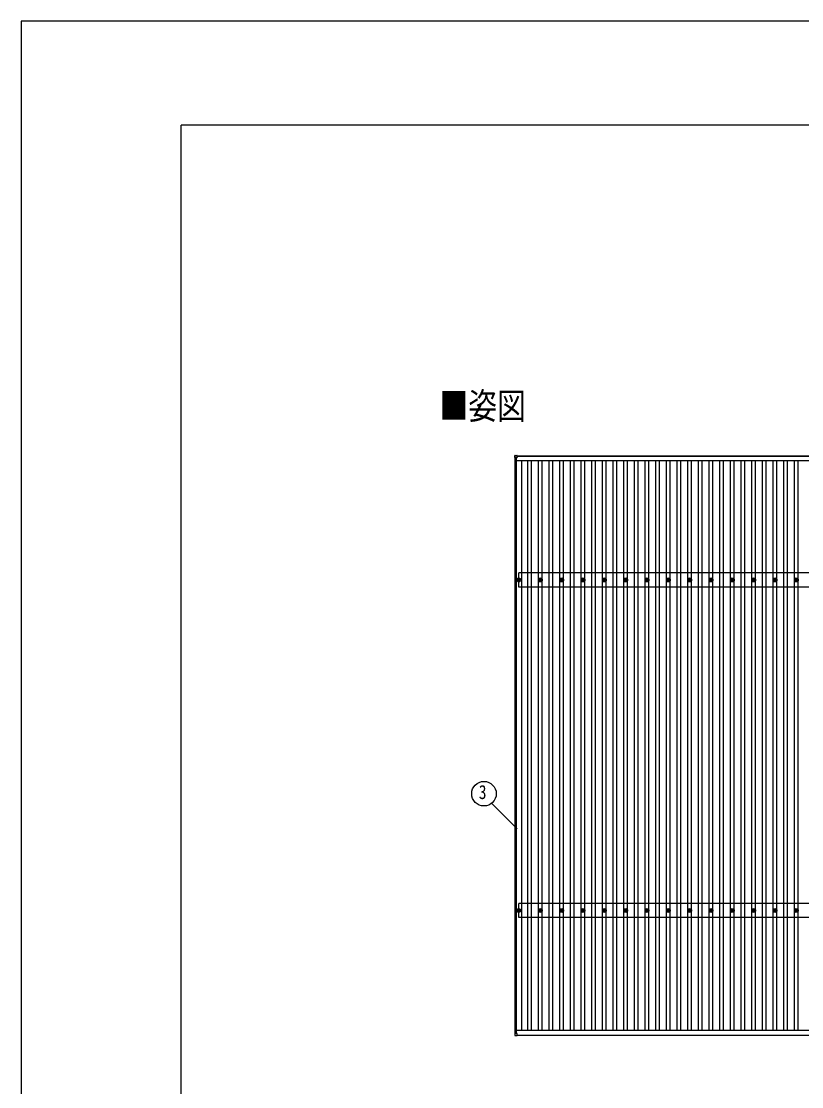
# Model space of a CAD drawing. Units: millimetres, scale not verified. Extents: x -21025 to 21025, y -14850 to 14850.
# Drawn here: x -21025 to -13708, y 4860 to 14850 of the extents above; entities that cross this region are included whole.
import ezdxf
from ezdxf.enums import TextEntityAlignment as Align

# ---------------------------------------------------------------- set-up
doc = ezdxf.new("R2010")
doc.units = ezdxf.units.MM
doc.header["$LTSCALE"] = 60
for name, color, linetype in [('0-2_USER1', 3, 'Continuous'), ('0-5_YKK_13', 4, 'Continuous'), ('0-6_YKK_A1', 4, 'Continuous'), ('0-7_YKK_D', 6, 'Continuous'), ('0-8_YKK_ZWAK', 7, 'Continuous')]:
    doc.layers.add(name, color=color, linetype=linetype)
doc.styles.add('ＭＳ ゴシック', font='')
doc.styles.get('ＭＳ ゴシック').set_extended_font_data('MS Gothic')

msp = doc.modelspace()

# ---------------------------------------------------------------- linework, layer by layer
at = {"layer": '0-5_YKK_13'}
for p, q in [((-16396.7, 10759.3), (-16396.7, 10777.3)), ((-16395.7, 10778.3), (-16377.7, 10778.3)), ((-16377.7, 10758.3), (-16395.7, 10758.3)), ((-16376.7, 10777.3), (-16376.7, 10759.3)), ((-16371.15, 9613.6), (-16366.73, 9613.6)), ((-16371.15, 9610.1), (-16366.73, 9610.1)), ((-16362.9, 9621.85), (-16362.9, 9617.43)), ((-16362.9, 9606.27), (-16362.9, 9601.85)), ((-16359.4, 9621.85), (-16359.4, 9617.43)), ((-16359.4, 9606.27), (-16359.4, 9601.85)), ((-16355.57, 9613.6), (-16351.15, 9613.6)), ((-16355.57, 9610.1), (-16351.15, 9610.1)), ((-16168.4, 9613.61), (-16163.98, 9613.61)), ((-16168.4, 9610.11), (-16163.98, 9610.11)), ((-16160.15, 9621.86), (-16160.15, 9617.44)), ((-16160.15, 9606.28), (-16160.15, 9601.86)), ((-16156.65, 9621.86), (-16156.65, 9617.44)), ((-16156.65, 9606.28), (-16156.65, 9601.86)), ((-16152.82, 9613.61), (-16148.4, 9613.61)), ((-16152.82, 9610.11), (-16148.4, 9610.11)), ((-15968.4, 9613.61), (-15963.98, 9613.61)), ((-15968.4, 9610.11), (-15963.98, 9610.11)), ((-15960.15, 9621.86), (-15960.15, 9617.44)), ((-15960.15, 9606.28), (-15960.15, 9601.86)), ((-15956.65, 9621.86), (-15956.65, 9617.44)), ((-15956.65, 9606.28), (-15956.65, 9601.86)), ((-15952.82, 9613.61), (-15948.4, 9613.61)), ((-15952.82, 9610.11), (-15948.4, 9610.11)), ((-15768.4, 9613.61), (-15763.98, 9613.61)), ((-15768.4, 9610.11), (-15763.98, 9610.11)), ((-15760.15, 9621.86), (-15760.15, 9617.44)), ((-15760.15, 9606.28), (-15760.15, 9601.86)), ((-15756.65, 9621.86), (-15756.65, 9617.44)), ((-15756.65, 9606.28), (-15756.65, 9601.86)), ((-15752.82, 9613.61), (-15748.4, 9613.61)), ((-15752.82, 9610.11), (-15748.4, 9610.11)), ((-15568.4, 9613.61), (-15563.98, 9613.61)), ((-15568.4, 9610.11), (-15563.98, 9610.11)), ((-15560.15, 9621.86), (-15560.15, 9617.44)), ((-15560.15, 9606.28), (-15560.15, 9601.86)), ((-15556.65, 9621.86), (-15556.65, 9617.44)), ((-15556.65, 9606.28), (-15556.65, 9601.86)), ((-15552.82, 9613.61), (-15548.4, 9613.61)), ((-15552.82, 9610.11), (-15548.4, 9610.11)), ((-15368.4, 9613.61), (-15363.98, 9613.61)), ((-15368.4, 9610.11), (-15363.98, 9610.11)), ((-15360.15, 9621.86), (-15360.15, 9617.44)), ((-15360.15, 9606.28), (-15360.15, 9601.86)), ((-15356.65, 9621.86), (-15356.65, 9617.44)), ((-15356.65, 9606.28), (-15356.65, 9601.86)), ((-15352.82, 9613.61), (-15348.4, 9613.61)), ((-15352.82, 9610.11), (-15348.4, 9610.11)), ((-15168.4, 9613.61), (-15163.98, 9613.61)), ((-15168.4, 9610.11), (-15163.98, 9610.11)), ((-15160.15, 9621.86), (-15160.15, 9617.44)), ((-15160.15, 9606.28), (-15160.15, 9601.86)), ((-15156.65, 9621.86), (-15156.65, 9617.44)), ((-15156.65, 9606.28), (-15156.65, 9601.86)), ((-15152.82, 9613.61), (-15148.4, 9613.61)), ((-15152.82, 9610.11), (-15148.4, 9610.11)), ((-14968.4, 9613.61), (-14963.98, 9613.61)), ((-14968.4, 9610.11), (-14963.98, 9610.11)), ((-14960.15, 9621.86), (-14960.15, 9617.44)), ((-14960.15, 9606.28), (-14960.15, 9601.86)), ((-14956.65, 9621.86), (-14956.65, 9617.44)), ((-14956.65, 9606.28), (-14956.65, 9601.86)), ((-14952.82, 9613.61), (-14948.4, 9613.61)), ((-14952.82, 9610.11), (-14948.4, 9610.11)), ((-14768.4, 9613.61), (-14763.98, 9613.61)), ((-14768.4, 9610.11), (-14763.98, 9610.11)), ((-14760.15, 9621.86), (-14760.15, 9617.44)), ((-14760.15, 9606.28), (-14760.15, 9601.86)), ((-14756.65, 9621.86), (-14756.65, 9617.44)), ((-14756.65, 9606.28), (-14756.65, 9601.86)), ((-14752.82, 9613.61), (-14748.4, 9613.61)), ((-14752.82, 9610.11), (-14748.4, 9610.11)), ((-14568.4, 9613.61), (-14563.98, 9613.61)), ((-14568.4, 9610.11), (-14563.98, 9610.11)), ((-14560.15, 9621.86), (-14560.15, 9617.44)), ((-14560.15, 9606.28), (-14560.15, 9601.86)), ((-14556.65, 9621.86), (-14556.65, 9617.44)), ((-14556.65, 9606.28), (-14556.65, 9601.86)), ((-14552.82, 9613.61), (-14548.4, 9613.61)), ((-14552.82, 9610.11), (-14548.4, 9610.11)), ((-14368.4, 9613.61), (-14363.98, 9613.61)), ((-14368.4, 9610.11), (-14363.98, 9610.11)), ((-14360.15, 9621.86), (-14360.15, 9617.44)), ((-14360.15, 9606.28), (-14360.15, 9601.86)), ((-14356.65, 9621.86), (-14356.65, 9617.44)), ((-14356.65, 9606.28), (-14356.65, 9601.86)), ((-14352.82, 9613.61), (-14348.4, 9613.61)), ((-14352.82, 9610.11), (-14348.4, 9610.11)), ((-14168.4, 9613.61), (-14163.98, 9613.61)), ((-14168.4, 9610.11), (-14163.98, 9610.11)), ((-14160.15, 9621.86), (-14160.15, 9617.44)), ((-14160.15, 9606.28), (-14160.15, 9601.86)), ((-14156.65, 9621.86), (-14156.65, 9617.44)), ((-14156.65, 9606.28), (-14156.65, 9601.86)), ((-14152.82, 9613.61), (-14148.4, 9613.61)), ((-14152.82, 9610.11), (-14148.4, 9610.11)), ((-13968.4, 9613.61), (-13963.98, 9613.61)), ((-13968.4, 9610.11), (-13963.98, 9610.11)), ((-13960.15, 9621.86), (-13960.15, 9617.44)), ((-13960.15, 9606.28), (-13960.15, 9601.86)), ((-13956.65, 9621.86), (-13956.65, 9617.44)), ((-13956.65, 9606.28), (-13956.65, 9601.86)), ((-13952.82, 9613.61), (-13948.4, 9613.61)), ((-13952.82, 9610.11), (-13948.4, 9610.11)), ((-13768.4, 9613.61), (-13763.98, 9613.61)), ((-13768.4, 9610.11), (-13763.98, 9610.11)), ((-13760.15, 9621.86), (-13760.15, 9617.44)), ((-13760.15, 9606.28), (-13760.15, 9601.86)), ((-13756.65, 9621.86), (-13756.65, 9617.44)), ((-13756.65, 9606.28), (-13756.65, 9601.86)), ((-13752.82, 9613.61), (-13748.4, 9613.61)), ((-13752.82, 9610.11), (-13748.4, 9610.11)), ((-16371.15, 6513.6), (-16366.73, 6513.6)), ((-16371.15, 6510.1), (-16366.73, 6510.1)), ((-16362.9, 6521.85), (-16362.9, 6517.43)), ((-16362.9, 6506.27), (-16362.9, 6501.85)), ((-16359.4, 6521.85), (-16359.4, 6517.43)), ((-16359.4, 6506.27), (-16359.4, 6501.85)), ((-16355.57, 6513.6), (-16351.15, 6513.6)), ((-16355.57, 6510.1), (-16351.15, 6510.1)), ((-16168.4, 6513.6), (-16163.98, 6513.6)), ((-16168.4, 6510.1), (-16163.98, 6510.1)), ((-16160.15, 6521.85), (-16160.15, 6517.43)), ((-16160.15, 6506.27), (-16160.15, 6501.85)), ((-16156.65, 6521.85), (-16156.65, 6517.43)), ((-16156.65, 6506.27), (-16156.65, 6501.85)), ((-16152.82, 6513.6), (-16148.4, 6513.6)), ((-16152.82, 6510.1), (-16148.4, 6510.1)), ((-15968.4, 6513.6), (-15963.98, 6513.6)), ((-15968.4, 6510.1), (-15963.98, 6510.1)), ((-15960.15, 6521.85), (-15960.15, 6517.43)), ((-15960.15, 6506.27), (-15960.15, 6501.85)), ((-15956.65, 6521.85), (-15956.65, 6517.43)), ((-15956.65, 6506.27), (-15956.65, 6501.85)), ((-15952.82, 6513.6), (-15948.4, 6513.6)), ((-15952.82, 6510.1), (-15948.4, 6510.1)), ((-15768.4, 6513.6), (-15763.98, 6513.6)), ((-15768.4, 6510.1), (-15763.98, 6510.1)), ((-15760.15, 6521.85), (-15760.15, 6517.43)), ((-15760.15, 6506.27), (-15760.15, 6501.85)), ((-15756.65, 6521.85), (-15756.65, 6517.43)), ((-15756.65, 6506.27), (-15756.65, 6501.85)), ((-15752.82, 6513.6), (-15748.4, 6513.6)), ((-15752.82, 6510.1), (-15748.4, 6510.1)), ((-15568.4, 6513.6), (-15563.98, 6513.6)), ((-15568.4, 6510.1), (-15563.98, 6510.1)), ((-15560.15, 6521.85), (-15560.15, 6517.43)), ((-15560.15, 6506.27), (-15560.15, 6501.85)), ((-15556.65, 6521.85), (-15556.65, 6517.43)), ((-15556.65, 6506.27), (-15556.65, 6501.85)), ((-15552.82, 6513.6), (-15548.4, 6513.6)), ((-15552.82, 6510.1), (-15548.4, 6510.1)), ((-15368.4, 6513.6), (-15363.98, 6513.6)), ((-15368.4, 6510.1), (-15363.98, 6510.1)), ((-15360.15, 6521.85), (-15360.15, 6517.43)), ((-15360.15, 6506.27), (-15360.15, 6501.85)), ((-15356.65, 6521.85), (-15356.65, 6517.43)), ((-15356.65, 6506.27), (-15356.65, 6501.85)), ((-15352.82, 6513.6), (-15348.4, 6513.6)), ((-15352.82, 6510.1), (-15348.4, 6510.1)), ((-15168.4, 6513.6), (-15163.98, 6513.6)), ((-15168.4, 6510.1), (-15163.98, 6510.1)), ((-15160.15, 6521.85), (-15160.15, 6517.43)), ((-15160.15, 6506.27), (-15160.15, 6501.85)), ((-15156.65, 6521.85), (-15156.65, 6517.43)), ((-15156.65, 6506.27), (-15156.65, 6501.85)), ((-15152.82, 6513.6), (-15148.4, 6513.6)), ((-15152.82, 6510.1), (-15148.4, 6510.1)), ((-14968.4, 6513.6), (-14963.98, 6513.6)), ((-14968.4, 6510.1), (-14963.98, 6510.1)), ((-14960.15, 6521.85), (-14960.15, 6517.43)), ((-14960.15, 6506.27), (-14960.15, 6501.85)), ((-14956.65, 6521.85), (-14956.65, 6517.43)), ((-14956.65, 6506.27), (-14956.65, 6501.85)), ((-14952.82, 6513.6), (-14948.4, 6513.6)), ((-14952.82, 6510.1), (-14948.4, 6510.1)), ((-14768.4, 6513.6), (-14763.98, 6513.6)), ((-14768.4, 6510.1), (-14763.98, 6510.1)), ((-14760.15, 6521.85), (-14760.15, 6517.43)), ((-14760.15, 6506.27), (-14760.15, 6501.85)), ((-14756.65, 6521.85), (-14756.65, 6517.43)), ((-14756.65, 6506.27), (-14756.65, 6501.85)), ((-14752.82, 6513.6), (-14748.4, 6513.6)), ((-14752.82, 6510.1), (-14748.4, 6510.1)), ((-14568.4, 6513.6), (-14563.98, 6513.6)), ((-14568.4, 6510.1), (-14563.98, 6510.1)), ((-14560.15, 6521.85), (-14560.15, 6517.43)), ((-14560.15, 6506.27), (-14560.15, 6501.85)), ((-14556.65, 6521.85), (-14556.65, 6517.43)), ((-14556.65, 6506.27), (-14556.65, 6501.85)), ((-14552.82, 6513.6), (-14548.4, 6513.6)), ((-14552.82, 6510.1), (-14548.4, 6510.1)), ((-14368.4, 6513.6), (-14363.98, 6513.6)), ((-14368.4, 6510.1), (-14363.98, 6510.1)), ((-14360.15, 6521.85), (-14360.15, 6517.43)), ((-14360.15, 6506.27), (-14360.15, 6501.85)), ((-14356.65, 6521.85), (-14356.65, 6517.43)), ((-14356.65, 6506.27), (-14356.65, 6501.85)), ((-14352.82, 6513.6), (-14348.4, 6513.6)), ((-14352.82, 6510.1), (-14348.4, 6510.1)), ((-14168.4, 6513.6), (-14163.98, 6513.6)), ((-14168.4, 6510.1), (-14163.98, 6510.1)), ((-14160.15, 6521.85), (-14160.15, 6517.43)), ((-14160.15, 6506.27), (-14160.15, 6501.85)), ((-14156.65, 6521.85), (-14156.65, 6517.43)), ((-14156.65, 6506.27), (-14156.65, 6501.85)), ((-14152.82, 6513.6), (-14148.4, 6513.6)), ((-14152.82, 6510.1), (-14148.4, 6510.1)), ((-13968.4, 6513.6), (-13963.98, 6513.6)), ((-13968.4, 6510.1), (-13963.98, 6510.1)), ((-13960.15, 6521.85), (-13960.15, 6517.43)), ((-13960.15, 6506.27), (-13960.15, 6501.85)), ((-13956.65, 6521.85), (-13956.65, 6517.43)), ((-13956.65, 6506.27), (-13956.65, 6501.85)), ((-13952.82, 6513.6), (-13948.4, 6513.6)), ((-13952.82, 6510.1), (-13948.4, 6510.1)), ((-13768.4, 6513.6), (-13763.98, 6513.6)), ((-13768.4, 6510.1), (-13763.98, 6510.1)), ((-13760.15, 6521.85), (-13760.15, 6517.43)), ((-13760.15, 6506.27), (-13760.15, 6501.85)), ((-13756.65, 6521.85), (-13756.65, 6517.43)), ((-13756.65, 6506.27), (-13756.65, 6501.85)), ((-13752.82, 6513.6), (-13748.4, 6513.6)), ((-13752.82, 6510.1), (-13748.4, 6510.1)), ((-16396.7, 5358.86), (-16396.7, 5340.86)), ((-16377.7, 5359.86), (-16395.7, 5359.86)), ((-16395.7, 5339.86), (-16377.7, 5339.86)), ((-16376.7, 5340.86), (-16376.7, 5358.86))]:
    msp.add_line(p, q, dxfattribs=at)
for centre, radius in [((-16361.15, 9611.85), 18.25), ((-16361.15, 9611.85), 10.15), ((-16361.15, 9611.85), 5.85), ((-16361.15, 9611.85), 5.25), ((-16158.4, 9611.86), 18.25), ((-16158.4, 9611.86), 10.15), ((-16158.4, 9611.86), 5.85), ((-16158.4, 9611.86), 5.25), ((-15958.4, 9611.86), 18.25), ((-15958.4, 9611.86), 10.15), ((-15958.4, 9611.86), 5.85), ((-15958.4, 9611.86), 5.25), ((-15758.4, 9611.86), 18.25), ((-15758.4, 9611.86), 10.15), ((-15758.4, 9611.86), 5.85), ((-15758.4, 9611.86), 5.25), ((-15558.4, 9611.86), 18.25), ((-15558.4, 9611.86), 10.15), ((-15558.4, 9611.86), 5.85), ((-15558.4, 9611.86), 5.25), ((-15358.4, 9611.86), 18.25), ((-15358.4, 9611.86), 10.15), ((-15358.4, 9611.86), 5.85), ((-15358.4, 9611.86), 5.25), ((-15158.4, 9611.86), 18.25), ((-15158.4, 9611.86), 10.15), ((-15158.4, 9611.86), 5.85), ((-15158.4, 9611.86), 5.25), ((-14958.4, 9611.86), 18.25), ((-14958.4, 9611.86), 10.15), ((-14958.4, 9611.86), 5.85), ((-14958.4, 9611.86), 5.25), ((-14758.4, 9611.86), 18.25), ((-14758.4, 9611.86), 10.15), ((-14758.4, 9611.86), 5.85), ((-14758.4, 9611.86), 5.25), ((-14558.4, 9611.86), 18.25), ((-14558.4, 9611.86), 10.15), ((-14558.4, 9611.86), 5.85), ((-14558.4, 9611.86), 5.25), ((-14358.4, 9611.86), 18.25), ((-14358.4, 9611.86), 10.15), ((-14358.4, 9611.86), 5.85), ((-14358.4, 9611.86), 5.25), ((-14158.4, 9611.86), 18.25), ((-14158.4, 9611.86), 10.15), ((-14158.4, 9611.86), 5.85), ((-14158.4, 9611.86), 5.25), ((-13958.4, 9611.86), 18.25), ((-13958.4, 9611.86), 10.15), ((-13958.4, 9611.86), 5.85), ((-13958.4, 9611.86), 5.25), ((-13758.4, 9611.86), 18.25), ((-13758.4, 9611.86), 10.15), ((-13758.4, 9611.86), 5.85), ((-13758.4, 9611.86), 5.25), ((-16361.15, 6511.85), 18.25), ((-16361.15, 6511.85), 10.15), ((-16361.15, 6511.85), 5.85), ((-16361.15, 6511.85), 5.25), ((-16158.4, 6511.85), 18.25), ((-16158.4, 6511.85), 10.15), ((-16158.4, 6511.85), 5.85), ((-16158.4, 6511.85), 5.25), ((-15958.4, 6511.85), 18.25), ((-15958.4, 6511.85), 10.15), ((-15958.4, 6511.85), 5.85), ((-15958.4, 6511.85), 5.25), ((-15758.4, 6511.85), 18.25), ((-15758.4, 6511.85), 10.15), ((-15758.4, 6511.85), 5.85), ((-15758.4, 6511.85), 5.25), ((-15558.4, 6511.85), 18.25), ((-15558.4, 6511.85), 10.15), ((-15558.4, 6511.85), 5.85), ((-15558.4, 6511.85), 5.25), ((-15358.4, 6511.85), 18.25), ((-15358.4, 6511.85), 10.15), ((-15358.4, 6511.85), 5.85), ((-15358.4, 6511.85), 5.25), ((-15158.4, 6511.85), 18.25), ((-15158.4, 6511.85), 10.15), ((-15158.4, 6511.85), 5.85), ((-15158.4, 6511.85), 5.25), ((-14958.4, 6511.85), 18.25), ((-14958.4, 6511.85), 10.15), ((-14958.4, 6511.85), 5.85), ((-14958.4, 6511.85), 5.25), ((-14758.4, 6511.85), 18.25), ((-14758.4, 6511.85), 10.15), ((-14758.4, 6511.85), 5.85), ((-14758.4, 6511.85), 5.25), ((-14558.4, 6511.85), 18.25), ((-14558.4, 6511.85), 10.15), ((-14558.4, 6511.85), 5.85), ((-14558.4, 6511.85), 5.25), ((-14358.4, 6511.85), 18.25), ((-14358.4, 6511.85), 10.15), ((-14358.4, 6511.85), 5.85), ((-14358.4, 6511.85), 5.25), ((-14158.4, 6511.85), 18.25), ((-14158.4, 6511.85), 10.15), ((-14158.4, 6511.85), 5.85), ((-14158.4, 6511.85), 5.25), ((-13958.4, 6511.85), 18.25), ((-13958.4, 6511.85), 10.15), ((-13958.4, 6511.85), 5.85), ((-13958.4, 6511.85), 5.25), ((-13758.4, 6511.85), 18.25), ((-13758.4, 6511.85), 10.15), ((-13758.4, 6511.85), 5.85), ((-13758.4, 6511.85), 5.25)]:
    msp.add_circle(centre, radius, dxfattribs=at)
for centre, start, end in [((-16395.7, 10777.3), 90, 180), ((-16395.7, 10759.3), 180, 270), ((-16377.7, 10777.3), 0, 90), ((-16377.7, 10759.3), 270, 0), ((-16395.7, 5358.86), 90, 180), ((-16395.7, 5340.86), 180, 270), ((-16377.7, 5358.86), 0, 90), ((-16377.7, 5340.86), 270, 0)]:
    msp.add_arc(centre, 1, start, end, dxfattribs=at)
at = {"layer": '0-6_YKK_A1'}
for p, q in [((-16393.4, 5359.86), (-16393.4, 10758.28)), ((-16381.4, 5359.86), (-16381.4, 10758.28)), ((-16381.4, 10732.21), (-10383.4, 10732.21)), ((-16376.7, 10775), (-10368.4, 10775)), ((-10383.4, 10770.21), (-16376.7, 10770.21)), ((-16333.4, 5391.14), (-16333.4, 10732.19)), ((-16275.9, 5391.14), (-16275.9, 10732.21)), ((-16240.9, 5391.14), (-16240.9, 10732.21)), ((-16175.9, 9617.03), (-16175.9, 10732.21)), ((-16140.9, 9617.03), (-16140.9, 10732.21)), ((-16075.9, 5391.14), (-16075.9, 10732.21)), ((-16040.9, 5391.14), (-16040.9, 10732.21)), ((-15975.9, 9617.04), (-15975.9, 10732.21)), ((-15940.9, 9617.02), (-15940.9, 10732.21)), ((-15875.9, 5391.14), (-15875.9, 10732.21)), ((-15840.9, 5391.14), (-15840.9, 10732.21)), ((-15775.9, 9617.04), (-15775.9, 10732.21)), ((-15740.9, 9617.02), (-15740.9, 10732.21)), ((-15675.9, 5391.14), (-15675.9, 10732.21)), ((-15640.9, 5391.14), (-15640.9, 10732.21)), ((-15575.9, 9617.04), (-15575.9, 10732.21)), ((-15540.9, 9617.02), (-15540.9, 10732.21)), ((-15475.9, 5391.14), (-15475.9, 10732.21)), ((-15440.9, 5391.14), (-15440.9, 10732.21)), ((-15375.9, 9617.04), (-15375.9, 10732.21)), ((-15340.9, 9617.02), (-15340.9, 10732.21)), ((-15275.9, 5391.14), (-15275.9, 10732.21)), ((-15240.9, 5391.14), (-15240.9, 10732.21)), ((-15175.9, 9617.04), (-15175.9, 10732.21)), ((-15140.9, 9617.02), (-15140.9, 10732.21)), ((-15075.9, 5391.14), (-15075.9, 10732.21)), ((-15040.9, 5391.14), (-15040.9, 10732.21)), ((-14975.9, 9617.04), (-14975.9, 10732.21)), ((-14940.9, 9617.02), (-14940.9, 10732.21)), ((-14875.9, 5391.14), (-14875.9, 10732.21)), ((-14840.9, 5391.14), (-14840.9, 10732.21)), ((-14775.9, 9617.04), (-14775.9, 10732.21)), ((-14740.9, 9617.02), (-14740.9, 10732.21)), ((-14675.9, 5391.14), (-14675.9, 10732.21)), ((-14640.9, 5391.14), (-14640.9, 10732.21)), ((-14575.9, 9617.04), (-14575.9, 10732.21)), ((-14540.9, 9617.02), (-14540.9, 10732.21)), ((-14475.9, 5391.14), (-14475.9, 10732.21)), ((-14440.9, 5391.14), (-14440.9, 10732.21)), ((-14375.9, 9617.04), (-14375.9, 10732.21)), ((-14340.9, 9617.02), (-14340.9, 10732.21)), ((-14275.9, 5391.14), (-14275.9, 10732.21)), ((-14240.9, 5391.14), (-14240.9, 10732.21)), ((-14175.9, 9617.04), (-14175.9, 10732.21)), ((-14140.9, 9617.02), (-14140.9, 10732.21)), ((-14075.9, 5391.14), (-14075.9, 10732.21)), ((-14040.9, 5391.14), (-14040.9, 10732.21)), ((-13975.9, 9617.04), (-13975.9, 10732.21)), ((-13940.9, 9617.02), (-13940.9, 10732.21)), ((-13875.9, 5391.14), (-13875.9, 10732.21)), ((-13840.9, 5391.14), (-13840.9, 10732.21)), ((-13775.9, 9617.04), (-13775.9, 10732.21)), ((-13740.9, 9617.02), (-13740.9, 10732.21)), ((-6758.4, 9678.85), (-16361.15, 9678.85)), ((-16361.15, 9544.85), (-16361.15, 9678.85)), ((-16175.9, 6517.02), (-16175.9, 9606.67)), ((-16140.9, 6517.03), (-16140.9, 9606.67)), ((-15975.9, 6517.03), (-15975.9, 9606.66)), ((-15940.9, 6517.03), (-15940.9, 9606.68)), ((-15775.9, 6517.03), (-15775.9, 9606.66)), ((-15740.9, 6517.03), (-15740.9, 9606.68)), ((-15575.9, 6517.03), (-15575.9, 9606.66)), ((-15540.9, 6517.03), (-15540.9, 9606.68)), ((-15375.9, 6517.03), (-15375.9, 9606.66)), ((-15340.9, 6517.03), (-15340.9, 9606.68)), ((-15175.9, 6517.03), (-15175.9, 9606.66)), ((-15140.9, 6517.03), (-15140.9, 9606.68)), ((-14975.9, 6517.03), (-14975.9, 9606.66)), ((-14940.9, 6517.03), (-14940.9, 9606.68)), ((-14775.9, 6517.03), (-14775.9, 9606.66)), ((-14740.9, 6517.03), (-14740.9, 9606.68)), ((-14575.9, 6517.03), (-14575.9, 9606.66)), ((-14540.9, 6517.03), (-14540.9, 9606.68)), ((-14375.9, 6517.03), (-14375.9, 9606.66)), ((-14340.9, 6517.03), (-14340.9, 9606.68)), ((-14175.9, 6517.03), (-14175.9, 9606.66)), ((-14140.9, 6517.03), (-14140.9, 9606.68)), ((-13975.9, 6517.03), (-13975.9, 9606.66)), ((-13940.9, 6517.03), (-13940.9, 9606.68)), ((-13775.9, 6517.03), (-13775.9, 9606.66)), ((-13740.9, 6517.03), (-13740.9, 9606.68)), ((-6758.4, 9544.85), (-16361.15, 9544.85)), ((-6758.4, 6578.85), (-16361.15, 6578.85)), ((-16361.15, 6444.85), (-16361.15, 6578.85)), ((-16175.9, 5391.14), (-16175.9, 6506.68)), ((-16140.9, 5391.14), (-16140.9, 6506.67)), ((-15975.9, 5391.14), (-15975.9, 6506.67)), ((-15940.9, 5391.14), (-15940.9, 6506.67)), ((-15775.9, 5391.14), (-15775.9, 6506.67)), ((-15740.9, 5391.14), (-15740.9, 6506.67)), ((-15575.9, 5391.14), (-15575.9, 6506.67)), ((-15540.9, 5391.14), (-15540.9, 6506.67)), ((-15375.9, 5391.14), (-15375.9, 6506.67)), ((-15340.9, 5391.14), (-15340.9, 6506.67)), ((-15175.9, 5391.14), (-15175.9, 6506.67)), ((-15140.9, 5391.14), (-15140.9, 6506.67)), ((-14975.9, 5391.14), (-14975.9, 6506.67)), ((-14940.9, 5391.14), (-14940.9, 6506.67)), ((-14775.9, 5391.14), (-14775.9, 6506.67)), ((-14740.9, 5391.14), (-14740.9, 6506.67)), ((-14575.9, 5391.14), (-14575.9, 6506.67)), ((-14540.9, 5391.14), (-14540.9, 6506.67)), ((-14375.9, 5391.14), (-14375.9, 6506.67)), ((-14340.9, 5391.14), (-14340.9, 6506.67)), ((-14175.9, 5391.14), (-14175.9, 6506.67)), ((-14140.9, 5391.14), (-14140.9, 6506.67)), ((-13975.9, 5391.14), (-13975.9, 6506.67)), ((-13940.9, 5391.14), (-13940.9, 6506.67)), ((-13775.9, 5391.14), (-13775.9, 6506.67)), ((-13740.9, 5391.14), (-13740.9, 6506.67)), ((-6758.4, 6444.85), (-16361.15, 6444.85)), ((-16381.4, 5391.14), (-6735.4, 5391.14)), ((-16376.7, 5343.16), (-10368.4, 5343.16))]:
    msp.add_line(p, q, dxfattribs=at)
at = {"layer": '0-7_YKK_D'}
msp.add_line((-16615.11, 7517.34), (-16377.05, 7279.28), dxfattribs=at)
msp.add_circle((-16687.07, 7607.3), 115.2, dxfattribs=at)
at = {"layer": '0-8_YKK_ZWAK'}
for p in [(19475.1, 13875), (-19524.9, -12625)]:
    msp.add_line(p, (-19524.9, 13875), dxfattribs=at)
msp.add_lwpolyline([(-21025, -14850), (21025, -14850), (21025, 14850), (-21025, 14850)], close=True, dxfattribs=at)

# ---------------------------------------------------------------- texts
at = {"layer": '0-2_USER1', "style": 'ＭＳ ゴシック', "width": 0.8}
msp.add_text('■姿図', height=247.4, dxfattribs=at).set_placement((-17103.67, 11045.73), align=Align.BOTTOM_LEFT)
at = {"layer": '0-7_YKK_D', "style": 'ＭＳ ゴシック', "width": 0.8}
msp.add_text('3', height=132, dxfattribs=at).set_placement((-16735.07, 7517.3), align=Align.BOTTOM_LEFT)

doc.saveas('drawing.dxf')
